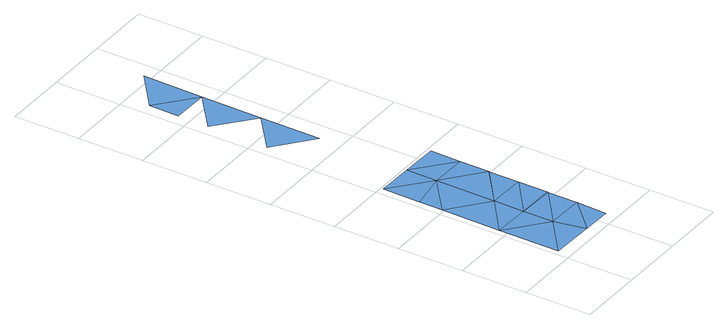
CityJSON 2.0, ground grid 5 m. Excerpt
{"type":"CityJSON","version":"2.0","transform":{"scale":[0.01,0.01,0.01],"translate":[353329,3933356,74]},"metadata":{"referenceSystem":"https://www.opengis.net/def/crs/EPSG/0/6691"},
"CityObjects":{
"waterbody1":{"type":"WaterBody","attributes":{"name":"3","class":"1140","function":"1","WaterBodyRiverFloodingRiskAttribute.description":"2","WaterBodyRiverFloodingRiskAttribute.rankOrg":"1","WaterBodyRiverFloodingRiskAttribute.adminType":"2","WaterBodyRiverFloodingRiskAttribute.scale":"L2"},"geometry":[{"type":"MultiSurface","lod":"1","boundaries":[[[0,1,2]],[[1,0,3]],[[4,5,6]],[[6,7,0]],[[6,0,4]],[[0,7,3]],[[4,0,2]],[[2,1,8]]]}]},
"waterbody2":{"type":"WaterBody","attributes":{"name":"3","class":"1140","function":"1","WaterBodyRiverFloodingRiskAttribute.description":"2","WaterBodyRiverFloodingRiskAttribute.rankOrg":"2","WaterBodyRiverFloodingRiskAttribute.adminType":"2","WaterBodyRiverFloodingRiskAttribute.scale":"L2"},"geometry":[{"type":"MultiSurface","lod":"1","boundaries":[[[9,10,11]],[[6,12,7]],[[13,12,6]],[[14,12,13]],[[14,15,12]],[[11,12,15]],[[13,6,5]],[[11,16,17]],[[10,16,11]],[[18,10,9]],[[9,11,15]],[[12,11,19]],[[12,19,7]],[[11,17,19]]]}]},
"waterbody3":{"type":"WaterBody","attributes":{"name":"3","class":"1140","function":"1","WaterBodyRiverFloodingRiskAttribute.description":"2","WaterBodyRiverFloodingRiskAttribute.rankOrg":"3","WaterBodyRiverFloodingRiskAttribute.adminType":"2","WaterBodyRiverFloodingRiskAttribute.scale":"L2"},"geometry":[{"type":"MultiSurface","lod":"1","boundaries":[[[20,21,22]],[[23,20,24]],[[25,26,24]],[[24,27,25]]]}]}
},
"vertices":[
[331,326,11],[381,92,11],[612,321,11],[46,98,11],[616,550,11],[616,554,11],[335,559,10],[54,564,10],[608,88,11],
[627,1242,10],[350,1480,10],[346,1247,10],[338,786,10],[619,782,10],[623,1009,10],[623,1014,10],[69,1484,10],[64,1197,10],[631,1475,10],[61,1018,10],
[369,2633,10],[84,2405,10],[361,2173,11],[91,2871,10],[376,3099,10],[99,3332,10],[95,3104,10],[384,3559,10]
]}
